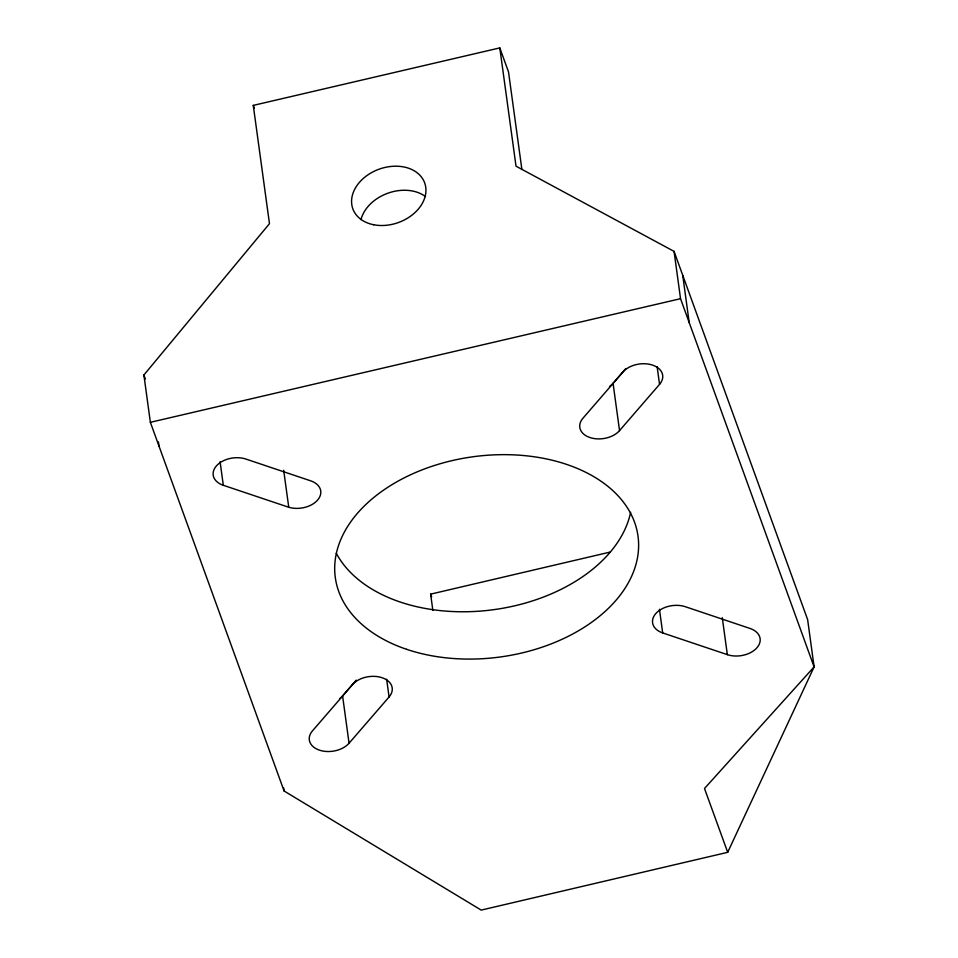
<?xml version="1.0" encoding="UTF-8"?>
<svg xmlns="http://www.w3.org/2000/svg" width="958" height="958" viewBox="0 0 958 958"><rect width="100%" height="100%" fill="white"/><g stroke="black" fill="none" stroke-linecap="round" stroke-linejoin="round"><path stroke-width="1.44" d="M727.697 852.321L814.108 666.9L807.63 619.598L674.061 251.379L516.015 166.177L499.801 47.9L253.271 105.392L269.473 223.669L143.892 375.009L150.37 422.322L284.083 790.985L481.203 910.1L727.697 852.321L704.501 788.494L814.108 666.9L680.539 298.692L674.061 251.379M340.006 698.358A21.639 14.31 -7.8 0 0 342.581 695.915L356.244 680.132M609.504 386.481A21.639 14.31 -7.8 0 0 613.06 383.296L625.754 368.638M389.068 696.981A21.639 14.31 -7.8 0 0 382.074 677.713A21.639 14.31 -7.8 0 0 352.436 684.659L312.452 730.882A21.639 14.31 -7.8 0 0 319.421 750.15A21.639 14.31 -7.8 0 0 349.059 743.228L389.068 696.981L386.637 679.246M659.547 384.362A21.639 14.31 -7.8 0 0 652.554 365.094A21.639 14.31 -7.8 0 0 622.928 372.039L582.931 418.251A21.639 14.31 -7.8 0 0 589.9 437.531A21.639 14.31 -7.8 0 0 619.539 430.609L659.547 384.362L657.116 366.627M432.86 610.414L430.633 594.14L610.438 552.012M150.37 422.322L680.539 298.692M223.31 485.287L288.753 507.261A21.639 14.31 -7.8 0 0 318.068 499.513A21.639 14.31 -7.8 0 0 309.841 480.557L245.955 459.074A21.639 14.31 -7.8 0 0 216.316 466.019A21.639 14.31 -7.8 0 0 223.31 485.287L220.077 461.636M662.685 632.927L727.35 654.649A21.639 14.31 -7.8 0 0 756.988 647.716A21.639 14.31 -7.8 0 0 749.994 628.448L685.329 606.713A21.639 14.31 -7.8 0 0 655.703 613.659A21.639 14.31 -7.8 0 0 662.685 632.927L659.451 609.276M430.633 594.14L431.651 596.93M499.801 47.9L508.518 71.934L521.894 169.518M253.271 105.392L254.229 108.062M143.892 375.009L145.329 379.021M682.743 275.437L689.221 322.738M722.284 617.694L727.35 654.649M613.06 383.296L619.539 430.609M342.581 695.915L349.059 743.228M283.688 470.306L288.753 507.261M283.688 788.027L284.083 790.985M158.417 441.937L159.028 446.368M630.639 512.314A152.765 101.033 -7.8 0 1 494.316 609.587A152.765 101.033 -7.8 0 1 336.27 553.209M360.986 219.61A38.188 28.369 -19.8 0 1 387.966 193.169A38.188 28.369 -19.8 0 1 425.508 196.57M406.659 649.332A152.765 101.033 -7.8 0 0 638.555 548.371A152.765 101.033 -7.8 0 0 414.754 472.893A152.765 101.033 -7.8 0 0 406.659 649.332M373.632 224.747A38.188 28.369 -19.8 0 0 425.747 187.229A38.188 28.369 -19.8 0 0 366.89 175.589A38.188 28.369 -19.8 0 0 373.632 224.747"/></g></svg>
